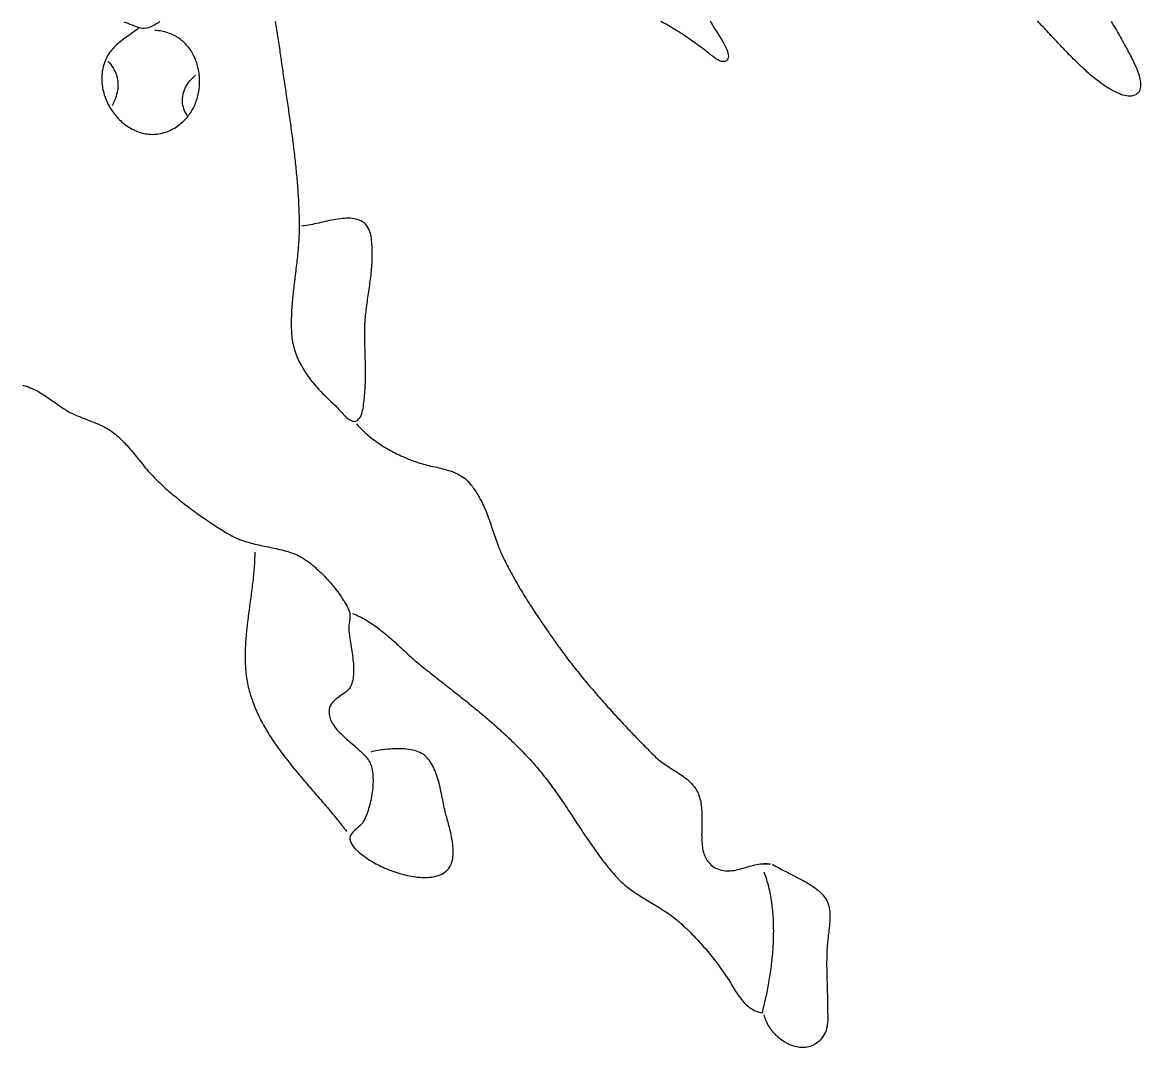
# Model space of a CAD drawing. Header units: millimetres. Extents: x 46 to 1464, y 30 to 1506.
# Drawn here: x 915 to 1464, y 30 to 533 of the extents above; entities that cross this region are included whole.
import ezdxf

# ---------------------------------------------------------------- set-up
doc = ezdxf.new("R2010")
doc.units = ezdxf.units.MM
doc.layers.add('0_0_0', color=3, linetype='Continuous')

msp = doc.modelspace()

# ---------------------------------------------------------------- linework, layer by layer
at = {"layer": '0_0_0'}
for points in [[(982.3984, 533.168), (981.4696, 532.6211), (980.5394, 532.0826), (979.6083, 531.5704), (978.6769, 531.1021), (977.7458, 530.6954), (976.8157, 530.368), (975.8871, 530.1377), (974.9606, 530.0223), (973.9712, 530.0381), (972.9751, 530.1815), (971.9742, 530.4291), (970.9701, 530.7579), (969.9645, 531.1446), (968.9594, 531.5661), (967.9563, 531.9992), (966.9571, 532.4207), (965.9634, 532.8075), (964.9771, 533.1364)], [(1038.9922, 533.3463), (1039.185, 532.3357), (1039.3718, 531.3249), (1039.553, 530.3146), (1039.7287, 529.3052), (1039.8994, 528.2972), (1040.0653, 527.2912), (1040.2266, 526.2877), (1040.3837, 525.2872), (1040.5368, 524.2903), (1040.6863, 523.2975), (1040.8324, 522.3092), (1040.9755, 521.3261), (1041.1157, 520.3486), (1041.2534, 519.3773), (1041.389, 518.4127), (1041.5226, 517.4553), (1041.6545, 516.5056), (1041.7852, 515.5643), (1041.9147, 514.6317), (1042.0435, 513.7085), (1042.1718, 512.7951), (1042.2999, 511.8921), (1042.4282, 511), (1042.5714, 510.0129), (1042.7154, 509.0251), (1042.8601, 508.0366), (1043.0054, 507.0473), (1043.1513, 506.0574), (1043.2977, 505.0668), (1043.4444, 504.0755), (1043.5916, 503.0836), (1043.739, 502.0911), (1043.8866, 501.0979), (1044.0344, 500.1042), (1044.1823, 499.1098), (1044.3302, 498.1149), (1044.478, 497.1195), (1044.6258, 496.1235), (1044.7733, 495.1269), (1044.9206, 494.1299), (1045.0676, 493.1324), (1045.2143, 492.1345), (1045.3605, 491.136), (1045.5061, 490.1372), (1045.6512, 489.1379), (1045.7957, 488.1382), (1045.9394, 487.1381), (1046.0824, 486.1377), (1046.2246, 485.1369), (1046.3658, 484.1357), (1046.506, 483.1343), (1046.6452, 482.1325), (1046.7834, 481.1304), (1046.9203, 480.128), (1047.056, 479.1254), (1047.1904, 478.1226), (1047.3234, 477.1195), (1047.455, 476.1162), (1047.585, 475.1127), (1047.7135, 474.109), (1047.8404, 473.1051), (1047.9656, 472.1011), (1048.089, 471.097), (1048.2105, 470.0927), (1048.3302, 469.0884), (1048.4478, 468.084), (1048.5635, 467.0795), (1048.677, 466.0749), (1048.7884, 465.0703), (1048.8976, 464.0657), (1049.0044, 463.0611), (1049.1089, 462.0565), (1049.2109, 461.0519), (1049.3105, 460.0474), (1049.4074, 459.0429), (1049.5018, 458.0385), (1049.5934, 457.0342), (1049.6823, 456.03), (1049.7684, 455.0259), (1049.8515, 454.022), (1049.9317, 453.0182), (1050.0089, 452.0146), (1050.0829, 451.0111), (1050.1538, 450.0079), (1050.2215, 449.0049), (1050.2859, 448.0022), (1050.3469, 446.9997), (1050.4045, 445.9974), (1050.4585, 444.9954), (1050.5091, 443.9938), (1050.556, 442.9924), (1050.5992, 441.9914), (1050.6386, 440.9908), (1050.6742, 439.9905), (1050.706, 438.9906), (1050.7337, 437.991), (1050.7575, 436.9919), (1050.7771, 435.9933), (1050.7926, 434.995), (1050.8039, 433.9972), (1050.8109, 433), (1050.8103, 432.0119), (1050.7993, 431.022), (1050.7784, 430.0304), (1050.7481, 429.0371), (1050.7087, 428.0423), (1050.6608, 427.046), (1050.6048, 426.0484), (1050.541, 425.0493), (1050.4701, 424.0491), (1050.3925, 423.0476), (1050.3085, 422.0451), (1050.2187, 421.0416), (1050.1235, 420.0371), (1050.0234, 419.0318), (1049.9187, 418.0257), (1049.8101, 417.019), (1049.6978, 416.0116), (1049.5824, 415.0036), (1049.4644, 413.9952), (1049.3441, 412.9865), (1049.222, 411.9774), (1049.0987, 410.9681), (1048.9744, 409.9586), (1048.8498, 408.9491), (1048.7252, 407.9397), (1048.601, 406.9303), (1048.4779, 405.921), (1048.3561, 404.9121), (1048.2362, 403.9034), (1048.1185, 402.8952), (1048.0037, 401.8875), (1047.892, 400.8803), (1047.784, 399.8737), (1047.6802, 398.8679), (1047.5809, 397.8629), (1047.4866, 396.8588), (1047.3978, 395.8556), (1047.3149, 394.8535), (1047.2384, 393.8525), (1047.1687, 392.8527), (1047.1063, 391.8542), (1047.0517, 390.857), (1047.0053, 389.8612), (1046.9675, 388.867), (1046.9387, 387.8744), (1046.9196, 386.8834), (1046.9104, 385.8942), (1046.9117, 384.9068), (1046.924, 383.9213), (1046.9475, 382.9378), (1046.9829, 381.9563), (1047.0306, 380.977), (1047.091, 380), (1047.1748, 378.9988), (1047.2881, 378.0066), (1047.4302, 377.0234), (1047.6003, 376.0491), (1047.7977, 375.0837), (1048.0218, 374.1272), (1048.2719, 373.1796), (1048.5472, 372.2409), (1048.8471, 371.3112), (1049.1709, 370.3903), (1049.5179, 369.4783), (1049.8874, 368.5751), (1050.2787, 367.6809), (1050.6911, 366.7955), (1051.124, 365.9189), (1051.5765, 365.0512), (1052.0481, 364.1924), (1052.538, 363.3424), (1053.0456, 362.5012), (1053.5701, 361.6688), (1054.1109, 360.8453), (1054.6673, 360.0306), (1055.2385, 359.2246), (1055.8239, 358.4275), (1056.4228, 357.6391), (1057.0345, 356.8596), (1057.6583, 356.0888), (1058.2935, 355.3268), (1058.9394, 354.5735), (1059.5954, 353.829), (1060.2606, 353.0932), (1060.9345, 352.3662), (1061.6164, 351.648), (1062.3055, 350.9384), (1063.0011, 350.2376), (1063.7026, 349.5455), (1064.4093, 348.8621), (1065.1204, 348.1874), (1065.8354, 347.5214), (1066.5534, 346.8641), (1067.2738, 346.2155), (1067.996, 345.5756), (1068.4792, 345.1128), (1069.0268, 344.5299), (1069.6315, 343.8518), (1070.2857, 343.1034), (1070.982, 342.3095), (1071.7129, 341.4951), (1072.471, 340.685), (1073.2489, 339.9041), (1074.039, 339.1773), (1074.8339, 338.5295), (1075.6263, 337.9855), (1076.4085, 337.5702), (1077.1732, 337.3086), (1077.9129, 337.2254), (1078.6203, 337.3456), (1079.3559, 337.7023), (1079.9899, 338.228), (1080.5308, 338.8977), (1080.9873, 339.6863), (1081.368, 340.5687), (1081.6814, 341.52), (1081.9361, 342.5149), (1082.1408, 343.5286), (1082.3039, 344.5358), (1082.4342, 345.5117), (1082.5402, 346.431), (1082.6305, 347.2688), (1082.7137, 348), (1082.8278, 348.9816), (1082.9292, 349.9662), (1083.0183, 350.9535), (1083.0959, 351.9434), (1083.1625, 352.9358), (1083.2186, 353.9304), (1083.265, 354.9271), (1083.3022, 355.9257), (1083.3308, 356.9261), (1083.3514, 357.928), (1083.3646, 358.9314), (1083.371, 359.9359), (1083.3712, 360.9415), (1083.3658, 361.948), (1083.3554, 362.9552), (1083.3406, 363.963), (1083.322, 364.9711), (1083.3001, 365.9794), (1083.2757, 366.9877), (1083.2493, 367.9959), (1083.2214, 369.0038), (1083.1928, 370.0112), (1083.1639, 371.018), (1083.1354, 372.0239), (1083.1079, 373.0288), (1083.082, 374.0326), (1083.0583, 375.035), (1083.0374, 376.0359), (1083.0198, 377.0351), (1083.0063, 378.0325), (1082.9973, 379.0278), (1082.9935, 380.021), (1082.9955, 381.0117), (1083.0039, 382), (1083.023, 382.997), (1083.0562, 383.9945), (1083.1026, 384.9926), (1083.1614, 385.9911), (1083.2318, 386.99), (1083.313, 387.9893), (1083.4041, 388.989), (1083.5044, 389.9891), (1083.6129, 390.9894), (1083.7289, 391.9901), (1083.8516, 392.991), (1083.9801, 393.9922), (1084.1137, 394.9935), (1084.2514, 395.995), (1084.3926, 396.9967), (1084.5363, 397.9984), (1084.6818, 399.0003), (1084.8281, 400.0022), (1084.9746, 401.0042), (1085.1204, 402.0061), (1085.2647, 403.008), (1085.4066, 404.0099), (1085.5453, 405.0116), (1085.6801, 406.0133), (1085.81, 407.0148), (1085.9344, 408.0161), (1086.0522, 409.0172), (1086.1628, 410.0181), (1086.2653, 411.0187), (1086.359, 412.019), (1086.4428, 413.019), (1086.5162, 414.0187), (1086.5782, 415.018), (1086.6279, 416.0169), (1086.6647, 417.0153), (1086.6877, 418.0133), (1086.696, 419.0108), (1086.6889, 420.0077), (1086.6655, 421.0041), (1086.625, 422), (1086.5766, 422.9687), (1086.522, 423.9515), (1086.4536, 424.9423), (1086.3642, 425.9347), (1086.2464, 426.9224), (1086.0929, 427.8992), (1085.8964, 428.8586), (1085.6495, 429.7945), (1085.3449, 430.7005), (1084.9753, 431.5704), (1084.5332, 432.3979), (1084.0115, 433.1766), (1083.4027, 433.9002), (1082.6995, 434.5626), (1081.8946, 435.1573), (1080.9807, 435.6782), (1080.2344, 436.0075), (1079.447, 436.2784), (1078.6214, 436.494), (1077.7602, 436.6574), (1076.8662, 436.7719), (1075.9423, 436.8406), (1074.9912, 436.8667), (1074.0156, 436.8534), (1073.0184, 436.8038), (1072.0024, 436.7211), (1070.9703, 436.6084), (1069.9249, 436.469), (1068.8689, 436.306), (1067.8052, 436.1226), (1066.7366, 435.922), (1065.6657, 435.7073), (1064.5955, 435.4817), (1063.5286, 435.2483), (1062.4678, 435.0104), (1061.416, 434.7712), (1060.3759, 434.5337), (1059.3502, 434.3011), (1058.3419, 434.0767), (1057.3535, 433.8636), (1056.388, 433.665), (1055.4481, 433.484), (1054.5366, 433.3238), (1053.6562, 433.1877), (1052.8097, 433.0786), (1052, 433)], [(1252.418, 533.7353), (1252.9103, 532.8262), (1253.4044, 531.9144), (1253.9005, 531), (1254.1393, 530.5905), (1254.4619, 530.0796), (1254.8567, 529.4775), (1255.3117, 528.7943), (1255.8152, 528.0401), (1256.3554, 527.225), (1256.9205, 526.3591), (1257.4986, 525.4526), (1258.0779, 524.5156), (1258.6467, 523.5582), (1259.1932, 522.5905), (1259.7055, 521.6226), (1260.1718, 520.6647), (1260.5804, 519.7269), (1260.9194, 518.8192), (1261.1771, 517.9519), (1261.3416, 517.135), (1261.4011, 516.3786), (1261.3438, 515.693), (1261.1579, 515.0881), (1260.8317, 514.5741), (1260.3533, 514.1612), (1259.6216, 513.8406), (1258.8264, 513.7523), (1257.982, 513.8652), (1257.1028, 514.1485), (1256.2033, 514.5713), (1255.2977, 515.1026), (1254.4006, 515.7115), (1253.5262, 516.3672), (1252.689, 517.0387), (1251.9034, 517.6952), (1251.1838, 518.3058), (1250.5445, 518.8394), (1250, 519.2654), (1249.1887, 519.8606), (1248.3768, 520.4542), (1247.5642, 521.046), (1246.7506, 521.6356), (1245.9359, 522.2228), (1245.1198, 522.8073), (1244.3022, 523.3886), (1243.4829, 523.9666), (1242.6616, 524.5409), (1241.8382, 525.1112), (1241.0125, 525.6773), (1240.1843, 526.2387), (1239.3535, 526.7953), (1238.5197, 527.3467), (1237.6828, 527.8926), (1236.8426, 528.4327), (1235.999, 528.9666), (1235.1517, 529.4942), (1234.3006, 530.0151), (1233.4454, 530.5289), (1232.5859, 531.0355), (1231.7221, 531.5344), (1230.8536, 532.0254), (1229.9802, 532.5082), (1229.1019, 532.9824), (1228.2183, 533.4478)], [(1449.1499, 533.3794), (1449.6904, 532.5328), (1450.2256, 531.6816), (1450.7555, 530.8258), (1451.2799, 529.9653), (1451.7987, 529.1001), (1452.3119, 528.2301), (1452.8195, 527.3552), (1453.3213, 526.4754), (1453.8173, 525.5906), (1454.3073, 524.7007), (1454.7914, 523.8057), (1455.2694, 522.9055), (1455.7414, 522), (1455.9537, 521.5971), (1456.2044, 521.1348), (1456.4894, 520.6168), (1456.8049, 520.0469), (1457.147, 519.429), (1457.512, 518.7666), (1457.8958, 518.0637), (1458.2947, 517.3239), (1458.7049, 516.5511), (1459.1223, 515.749), (1459.5432, 514.9214), (1459.9637, 514.072), (1460.3799, 513.2046), (1460.788, 512.323), (1461.1842, 511.431), (1461.5644, 510.5322), (1461.925, 509.6306), (1462.262, 508.7298), (1462.5715, 507.8336), (1462.8497, 506.9458), (1463.0928, 506.0701), (1463.2968, 505.2104), (1463.4579, 504.3703), (1463.5723, 503.5537), (1463.6361, 502.7644), (1463.6453, 502.006), (1463.5962, 501.2823), (1463.4849, 500.5972), (1463.3075, 499.9544), (1463.0602, 499.3576), (1462.739, 498.8107), (1462.3402, 498.3173), (1461.8599, 497.8813), (1461.2942, 497.5064), (1460.6392, 497.1965), (1459.8911, 496.9552), (1459.1605, 496.8181), (1458.386, 496.7691), (1457.572, 496.8028), (1456.7229, 496.9137), (1455.8431, 497.0967), (1454.9368, 497.3463), (1454.0085, 497.6571), (1453.0626, 498.0239), (1452.1034, 498.4414), (1451.1353, 498.9041), (1450.1627, 499.4067), (1449.1898, 499.9439), (1448.2212, 500.5103), (1447.2612, 501.1006), (1446.3141, 501.7095), (1445.3843, 502.3316), (1444.4762, 502.9616), (1443.5941, 503.5941), (1442.7425, 504.2238), (1441.9256, 504.8453), (1441.148, 505.4533), (1440.4138, 506.0425), (1439.7276, 506.6075), (1439.0936, 507.143), (1438.5163, 507.6436), (1438, 508.1041), (1437.257, 508.7805), (1436.5186, 509.4601), (1435.7848, 510.1428), (1435.0552, 510.8284), (1434.3297, 511.5169), (1433.6083, 512.2081), (1432.8907, 512.902), (1432.1769, 513.5984), (1431.4665, 514.2973), (1430.7596, 514.9984), (1430.0559, 515.7018), (1429.3553, 516.4072), (1428.6576, 517.1147), (1427.9627, 517.824), (1427.2705, 518.5352), (1426.5807, 519.248), (1425.8932, 519.9624), (1425.2079, 520.6782), (1424.5247, 521.3954), (1423.8433, 522.1139), (1423.1636, 522.8335), (1422.4855, 523.5541), (1421.8088, 524.2757), (1421.1334, 524.998), (1420.459, 525.7211), (1419.7857, 526.4448), (1419.1131, 527.169), (1418.4412, 527.8936), (1417.7697, 528.6185), (1417.0986, 529.3436), (1416.4277, 530.0687), (1415.7569, 530.7938), (1415.0859, 531.5187), (1414.4147, 532.2434), (1413.743, 532.9678), (1413.0708, 533.6917)], [(972, 530), (971.1762, 529.3947), (970.3574, 528.8053), (969.5447, 528.2293), (968.7392, 527.6643), (967.9422, 527.108), (967.1548, 526.5579), (966.3783, 526.0116), (965.6137, 525.4668), (964.8623, 524.921), (964.1253, 524.3719), (963.4038, 523.817), (962.6991, 523.254), (962.0123, 522.6805), (961.3446, 522.0941), (960.6971, 521.4924), (960.0712, 520.8729), (959.4678, 520.2333), (958.8884, 519.5713), (958.3339, 518.8843), (957.8056, 518.1701), (957.3048, 517.4262), (956.8325, 516.6502), (956.3899, 515.8397), (955.9783, 514.9923), (955.5988, 514.1057), (955.2526, 513.1775), (954.9409, 512.2051), (954.6648, 511.1864), (954.4256, 510.1188), (954.2245, 509), (954.1081, 508.1679), (954.0225, 507.3334), (953.967, 506.4972), (953.9411, 505.6598), (953.9444, 504.8222), (953.9764, 503.9849), (954.0365, 503.1487), (954.1243, 502.3143), (954.2392, 501.4823), (954.3809, 500.6535), (954.5487, 499.8286), (954.7422, 499.0083), (954.9608, 498.1934), (955.2042, 497.3844), (955.4717, 496.5821), (955.7629, 495.7873), (956.0773, 495.0005), (956.4144, 494.2227), (956.7737, 493.4543), (957.1546, 492.6962), (957.5568, 491.949), (957.9797, 491.2135), (958.4228, 490.4904), (958.8855, 489.7803), (959.3675, 489.084), (959.8682, 488.4021), (960.3871, 487.7355), (960.9238, 487.0847), (961.4776, 486.4505), (962.0482, 485.8336), (962.6349, 485.2348), (963.2375, 484.6546), (963.8552, 484.0939), (964.4877, 483.5532), (965.1344, 483.0334), (965.7948, 482.5352), (966.4685, 482.0592), (967.1549, 481.6061), (967.8535, 481.1766), (968.5639, 480.7716), (969.2855, 480.3916), (970.0179, 480.0373), (970.7606, 479.7095), (971.513, 479.4089), (972.2746, 479.1362), (973.045, 478.8921), (973.8237, 478.6773), (974.6101, 478.4924), (975.4038, 478.3383), (976.2043, 478.2156), (977.011, 478.125), (977.8236, 478.0673), (978.6413, 478.043), (979.4639, 478.053), (980.2908, 478.098), (981.1214, 478.1786), (981.9553, 478.2955), (982.792, 478.4495), (983.631, 478.6413), (984.4718, 478.8715), (985.3139, 479.1409), (986.1568, 479.4502), (987, 479.8001), (987.7582, 480.1481), (988.4962, 480.5169), (989.214, 480.9058), (989.9116, 481.3143), (990.5892, 481.7419), (991.2467, 482.1879), (991.8842, 482.6519), (992.5017, 483.1332), (993.0993, 483.6314), (993.677, 484.1459), (994.2349, 484.6761), (994.7729, 485.2214), (995.2912, 485.7814), (995.7897, 486.3554), (996.2686, 486.943), (996.7278, 487.5434), (997.1674, 488.1563), (997.5875, 488.7811), (997.988, 489.4171), (998.3691, 490.0639), (998.7307, 490.7208), (999.073, 491.3874), (999.3959, 492.0631), (999.6994, 492.7473), (999.9837, 493.4395), (1000.2488, 494.1391), (1000.4947, 494.8455), (1000.7215, 495.5583), (1000.9291, 496.2769), (1001.1177, 497.0006), (1001.2873, 497.729), (1001.4379, 498.4615), (1001.5695, 499.1975), (1001.6823, 499.9366), (1001.7762, 500.678), (1001.8513, 501.4214), (1001.9076, 502.1661), (1001.9452, 502.9116), (1001.9641, 503.6573), (1001.9643, 504.4026), (1001.946, 505.1471), (1001.9091, 505.8902), (1001.8536, 506.6312), (1001.7797, 507.3698), (1001.6874, 508.1052), (1001.5766, 508.837), (1001.4475, 509.5646), (1001.3001, 510.2874), (1001.1344, 511.0049), (1000.9505, 511.7166), (1000.7484, 512.4218), (1000.5281, 513.1201), (1000.2898, 513.8109), (1000.0333, 514.4935), (999.7589, 515.1676), (999.4665, 515.8325), (999.1561, 516.4876), (998.8278, 517.1324), (998.4817, 517.7664), (998.1177, 518.389), (997.736, 518.9997), (997.3366, 519.5979), (996.9194, 520.183), (996.4846, 520.7544), (996.0322, 521.3118), (995.5622, 521.8544), (995.0747, 522.3817), (994.5698, 522.8932), (994.0473, 523.3884), (993.5075, 523.8666), (992.9503, 524.3273), (992.3758, 524.77), (991.7841, 525.1941), (991.1751, 525.5991), (990.5488, 525.9843), (989.9055, 526.3494), (989.245, 526.6936), (988.5675, 527.0164), (987.8729, 527.3174), (987.1614, 527.5958), (986.4329, 527.8513), (985.6875, 528.0832), (984.9252, 528.291), (984.1462, 528.474), (983.3503, 528.6319), (982.5377, 528.764), (981.7084, 528.8697), (980.8625, 528.9486), (980, 529)], [(957, 514), (957.7143, 513.1443), (958.3694, 512.2934), (958.9663, 511.4463), (959.5058, 510.6021), (959.9885, 509.7601), (960.4154, 508.9192), (960.7873, 508.0786), (961.1049, 507.2375), (961.3692, 506.3949), (961.5808, 505.55), (961.7407, 504.7019), (961.8496, 503.8497), (961.9084, 502.9926), (961.9179, 502.1296), (961.8789, 501.2599), (961.7921, 500.3826), (961.6585, 499.4968), (961.4788, 498.6017), (961.2539, 497.6963), (960.9846, 496.7798), (960.6716, 495.8514), (960.3159, 494.91), (959.9181, 493.9549), (959.4792, 492.9852), (959, 492)], [(996, 487), (995.4616, 487.8744), (994.9923, 488.7579), (994.5911, 489.6488), (994.2569, 490.5452), (993.9885, 491.4456), (993.785, 492.3481), (993.6453, 493.251), (993.5683, 494.1527), (993.5529, 495.0514), (993.5982, 495.9453), (993.703, 496.8328), (993.8663, 497.7122), (994.0869, 498.5816), (994.364, 499.4394), (994.6963, 500.2839), (995.0828, 501.1133), (995.5225, 501.926), (996.0144, 502.7201), (996.5572, 503.494), (997.15, 504.246), (997.7918, 504.9743), (998.4814, 505.6772), (999.2178, 506.353), (1000, 507)], [(915, 355), (916.0036, 354.7373), (916.9871, 354.4373), (917.9518, 354.102), (918.8989, 353.7339), (919.8298, 353.3352), (920.7456, 352.9082), (921.6477, 352.4552), (922.5374, 351.9784), (923.4159, 351.4802), (924.2846, 350.9628), (925.1446, 350.4285), (925.9974, 349.8796), (926.844, 349.3183), (927.686, 348.747), (928.5245, 348.168), (929.3607, 347.5834), (930.1961, 346.9957), (931.0318, 346.4071), (931.8692, 345.8198), (932.7095, 345.2362), (933.5541, 344.6585), (934.4041, 344.0891), (935.2609, 343.5301), (936.1258, 342.9839), (937, 342.4529), (937.872, 341.9526), (938.7609, 341.4765), (939.6647, 341.0222), (940.5819, 340.5872), (941.5108, 340.1689), (942.4495, 339.765), (943.3965, 339.3728), (944.35, 338.99), (945.3083, 338.614), (946.2698, 338.2424), (947.2327, 337.8726), (948.1953, 337.5023), (949.156, 337.1288), (950.1129, 336.7498), (951.0645, 336.3627), (952.009, 335.965), (952.9447, 335.5543), (953.87, 335.1281), (954.783, 334.6839), (955.6822, 334.2192), (956.5658, 333.7315), (957.4321, 333.2184), (958.2795, 332.6773), (959.1061, 332.1059), (959.9104, 331.5015), (960.6691, 330.89), (961.4154, 330.2571), (962.1501, 329.6041), (962.8738, 328.9322), (963.5873, 328.2428), (964.2911, 327.5372), (964.9862, 326.8168), (965.6731, 326.0827), (966.3526, 325.3365), (967.0255, 324.5793), (967.6923, 323.8125), (968.3538, 323.0374), (969.0108, 322.2553), (969.6639, 321.4676), (970.3139, 320.6755), (970.9614, 319.8804), (971.6072, 319.0836), (972.252, 318.2865), (972.8965, 317.4902), (973.5414, 316.6962), (974.1874, 315.9058), (974.8353, 315.1202), (975.4857, 314.3409), (976.1394, 313.569), (976.797, 312.806), (977.4594, 312.0532), (978.1271, 311.3118), (978.8009, 310.5832), (979.4815, 309.8687), (980.1697, 309.1697), (980.8448, 308.5013), (981.53, 307.8341), (982.225, 307.1681), (982.9293, 306.5035), (983.6427, 305.8405), (984.3648, 305.179), (985.0953, 304.5194), (985.8339, 303.8617), (986.5802, 303.206), (987.3339, 302.5525), (988.0947, 301.9014), (988.8622, 301.2527), (989.6361, 300.6066), (990.4162, 299.9632), (991.2019, 299.3227), (991.9931, 298.6852), (992.7893, 298.0508), (993.5903, 297.4197), (994.3958, 296.792), (995.2053, 296.1678), (996.0186, 295.5473), (996.8353, 294.9306), (997.6551, 294.3178), (998.4777, 293.7091), (999.3027, 293.1046), (1000.1298, 292.5045), (1000.9587, 291.9088), (1001.789, 291.3177), (1002.6204, 290.7314), (1003.4526, 290.15), (1004.2853, 289.5736), (1005.1181, 289.0023), (1005.9506, 288.4364), (1006.7827, 287.8758), (1007.6138, 287.3208), (1008.4437, 286.7715), (1009.2721, 286.228), (1010.0986, 285.6904), (1010.923, 285.159), (1011.7448, 284.6338), (1012.5637, 284.1149), (1013.3794, 283.6025), (1014.1916, 283.0968), (1015, 282.5979), (1015.939, 282.0384), (1016.878, 281.5131), (1017.8169, 281.0205), (1018.7559, 280.5587), (1019.6948, 280.1261), (1020.6337, 279.721), (1021.5728, 279.3418), (1022.5119, 278.9867), (1023.4513, 278.654), (1024.3908, 278.3421), (1025.3305, 278.0493), (1026.2705, 277.7739), (1027.2108, 277.5142), (1028.1514, 277.2685), (1029.0923, 277.0351), (1030.0337, 276.8123), (1030.9755, 276.5985), (1031.9178, 276.392), (1032.8606, 276.1911), (1033.804, 275.994), (1034.7479, 275.7992), (1035.6924, 275.6049), (1036.6376, 275.4094), (1037.5834, 275.2111), (1038.53, 275.0082), (1039.4773, 274.7991), (1040.4255, 274.5821), (1041.3744, 274.3555), (1042.3242, 274.1176), (1043.2749, 273.8667), (1044.2266, 273.6011), (1045.1792, 273.3192), (1046.1328, 273.0193), (1047.0874, 272.6997), (1048.0431, 272.3586), (1049, 271.9945), (1049.7413, 271.6836), (1050.4947, 271.3298), (1051.2589, 270.9349), (1052.0326, 270.5007), (1052.8145, 270.029), (1053.6035, 269.5214), (1054.3982, 268.9798), (1055.1975, 268.406), (1056, 267.8017), (1056.8045, 267.1687), (1057.6097, 266.5088), (1058.4144, 265.8237), (1059.2173, 265.1153), (1060.0173, 264.3853), (1060.8129, 263.6355), (1061.603, 262.8676), (1062.3864, 262.0834), (1063.1617, 261.2848), (1063.9277, 260.4734), (1064.6832, 259.6511), (1065.4269, 258.8196), (1066.1575, 257.9807), (1066.8738, 257.1362), (1067.5746, 256.2878), (1068.2585, 255.4374), (1068.9244, 254.5866), (1069.571, 253.7373), (1070.197, 252.8913), (1070.8011, 252.0503), (1071.3822, 251.2161), (1071.9389, 250.3904), (1072.4701, 249.5751), (1072.9744, 248.772), (1073.4506, 247.9827), (1073.8974, 247.2091), (1074.3136, 246.4529), (1074.698, 245.7159), (1075.0493, 245), (1075.4051, 244.0539), (1075.6078, 243.0829), (1075.6863, 242.092), (1075.6695, 241.0859), (1075.5863, 240.0694), (1075.4656, 239.0473), (1075.3362, 238.0245), (1075.227, 237.0058), (1075.167, 235.996), (1075.1851, 235), (1075.2491, 234.2063), (1075.3352, 233.3717), (1075.4406, 232.4994), (1075.5626, 231.5926), (1075.6984, 230.6546), (1075.8453, 229.6884), (1076.0005, 228.6974), (1076.1613, 227.6847), (1076.325, 226.6535), (1076.4887, 225.6071), (1076.6498, 224.5486), (1076.8056, 223.4813), (1076.9532, 222.4084), (1077.0899, 221.333), (1077.2131, 220.2585), (1077.3198, 219.1879), (1077.4075, 218.1245), (1077.4734, 217.0716), (1077.5147, 216.0322), (1077.5286, 215.0097), (1077.5125, 214.0072), (1077.4636, 213.0279), (1077.3791, 212.0751), (1077.2563, 211.152), (1077.0925, 210.2617), (1076.8849, 209.4074), (1076.6308, 208.5925), (1076.3274, 207.82), (1075.9721, 207.0933), (1075.5028, 206.3502), (1074.9448, 205.6605), (1074.3123, 205.0156), (1073.6196, 204.4073), (1072.8807, 203.8268), (1072.1099, 203.2659), (1071.3214, 202.716), (1070.5293, 202.1686), (1069.7479, 201.6153), (1068.9913, 201.0477), (1068.2737, 200.4572), (1067.6092, 199.8353), (1067.0122, 199.1737), (1066.4967, 198.4638), (1066.077, 197.6971), (1065.7673, 196.8653), (1065.5817, 195.9598), (1065.5115, 195.1429), (1065.5068, 194.3422), (1065.5645, 193.5572), (1065.6819, 192.787), (1065.8561, 192.0312), (1066.0842, 191.2891), (1066.3634, 190.5601), (1066.6908, 189.8434), (1067.0636, 189.1386), (1067.4789, 188.445), (1067.9339, 187.7618), (1068.4258, 187.0886), (1068.9515, 186.4247), (1069.5084, 185.7693), (1070.0936, 185.122), (1070.7041, 184.4821), (1071.3373, 183.849), (1071.9901, 183.2219), (1072.6597, 182.6003), (1073.3434, 181.9836), (1074.0382, 181.3712), (1074.7413, 180.7623), (1075.4498, 180.1563), (1076.1609, 179.5527), (1076.8717, 178.9509), (1077.5795, 178.35), (1078.2812, 177.7497), (1078.9741, 177.1491), (1079.6553, 176.5477), (1080.322, 175.9449), (1080.9713, 175.3399), (1081.6003, 174.7323), (1082.2063, 174.1213), (1082.7863, 173.5063), (1083.3375, 172.8868), (1083.8571, 172.2619), (1084.3421, 171.6313), (1084.7898, 170.9941), (1085.1973, 170.3498), (1085.5617, 169.6977), (1085.8801, 169.0372), (1086.1499, 168.3677), (1086.3679, 167.6886), (1086.5316, 166.9992), (1086.6854, 166.123), (1086.811, 165.2209), (1086.9091, 164.2951), (1086.9802, 163.3479), (1087.0249, 162.3816), (1087.0436, 161.3987), (1087.037, 160.4013), (1087.0056, 159.3919), (1086.95, 158.3727), (1086.8708, 157.3461), (1086.7684, 156.3145), (1086.6434, 155.2801), (1086.4965, 154.2452), (1086.3281, 153.2123), (1086.1389, 152.1835), (1085.9293, 151.1614), (1085.6999, 150.1481), (1085.4514, 149.146), (1085.1842, 148.1574), (1084.8989, 147.1847), (1084.596, 146.2302), (1084.2762, 145.2962), (1083.94, 144.385), (1083.5879, 143.4991), (1083.2205, 142.6406), (1082.8383, 141.8119), (1082.442, 141.0154), (1081.9745, 140.2902), (1081.3483, 139.5597), (1080.606, 138.8238), (1079.7907, 138.0823), (1078.9451, 137.3352), (1078.1121, 136.5822), (1077.3346, 135.8234), (1076.6553, 135.0584), (1076.1171, 134.2873), (1075.763, 133.5098), (1075.6357, 132.726), (1075.7175, 131.8784), (1075.9503, 131.0399), (1076.3161, 130.2139), (1076.7971, 129.4037), (1077.3752, 128.613), (1078.0328, 127.8451), (1078.7517, 127.1035), (1079.5142, 126.3916), (1080.3022, 125.7129), (1081.098, 125.071), (1081.8836, 124.4691), (1082.641, 123.9109), (1083.3524, 123.3996), (1084, 122.939), (1084.6692, 122.4739), (1085.3709, 122.0093), (1086.1035, 121.5461), (1086.8654, 121.0855), (1087.6552, 120.6284), (1088.4711, 120.176), (1089.3118, 119.7292), (1090.1757, 119.2892), (1091.0611, 118.8569), (1091.9666, 118.4335), (1092.8907, 118.02), (1093.8317, 117.6175), (1094.7881, 117.2269), (1095.7583, 116.8494), (1096.7409, 116.4861), (1097.7343, 116.1379), (1098.7369, 115.8059), (1099.7472, 115.4912), (1100.7636, 115.1949), (1101.7846, 114.9179), (1102.8086, 114.6614), (1103.8341, 114.4264), (1104.8595, 114.2139), (1105.8834, 114.0251), (1106.904, 113.8609), (1107.92, 113.7224), (1108.9297, 113.6107), (1109.9316, 113.5268), (1110.9242, 113.4718), (1111.9059, 113.4467), (1112.8751, 113.4526), (1113.8304, 113.4906), (1114.7701, 113.5617), (1115.6927, 113.6669), (1116.5966, 113.8073), (1117.4804, 113.984), (1118.3425, 114.198), (1119.1813, 114.4504), (1119.9953, 114.7422), (1120.824, 115.1042), (1121.5851, 115.5164), (1122.2808, 115.9767), (1122.9134, 116.4827), (1123.485, 117.0319), (1123.998, 117.6223), (1124.4546, 118.2513), (1124.8569, 118.9168), (1125.2073, 119.6164), (1125.5079, 120.3478), (1125.761, 121.1086), (1125.9689, 121.8967), (1126.1337, 122.7096), (1126.2577, 123.545), (1126.3431, 124.4007), (1126.3922, 125.2744), (1126.4072, 126.1636), (1126.3903, 127.0661), (1126.3438, 127.9797), (1126.2699, 128.9019), (1126.1708, 129.8305), (1126.0487, 130.7632), (1125.906, 131.6976), (1125.7448, 132.6314), (1125.5674, 133.5624), (1125.3759, 134.4882), (1125.1727, 135.4065), (1124.96, 136.315), (1124.7399, 137.2113), (1124.5148, 138.0933), (1124.2869, 138.9584), (1124.0584, 139.8046), (1123.8315, 140.6294), (1123.6085, 141.4305), (1123.3915, 142.2056), (1123.1829, 142.9524), (1122.9849, 143.6686), (1122.7997, 144.3519), (1122.6296, 145), (1122.4158, 145.8606), (1122.2085, 146.7501), (1122.0061, 147.6658), (1121.8071, 148.605), (1121.6099, 149.5653), (1121.4131, 150.544), (1121.2152, 151.5386), (1121.0146, 152.5465), (1120.81, 153.5651), (1120.5996, 154.5917), (1120.3821, 155.624), (1120.156, 156.6591), (1119.9197, 157.6946), (1119.6718, 158.7279), (1119.4106, 159.7564), (1119.1348, 160.7776), (1118.8429, 161.7887), (1118.5332, 162.7873), (1118.2044, 163.7708), (1117.8549, 164.7366), (1117.4832, 165.682), (1117.0878, 166.6046), (1116.6672, 167.5017), (1116.2199, 168.3708), (1115.7444, 169.2093), (1115.2392, 170.0145), (1114.7027, 170.784), (1114.1336, 171.515), (1113.5302, 172.2052), (1112.8911, 172.8518), (1112.2652, 173.3938), (1111.585, 173.8869), (1110.8541, 174.3328), (1110.0762, 174.7333), (1109.255, 175.09), (1108.394, 175.4046), (1107.497, 175.679), (1106.5674, 175.9148), (1105.6091, 176.1137), (1104.6256, 176.2775), (1103.6206, 176.4079), (1102.5977, 176.5065), (1101.5606, 176.5752), (1100.5128, 176.6156), (1099.4581, 176.6295), (1098.4001, 176.6185), (1097.3423, 176.5845), (1096.2886, 176.529), (1095.2424, 176.4539), (1094.2075, 176.3609), (1093.1875, 176.2516), (1092.186, 176.1279), (1091.2066, 175.9913), (1090.2531, 175.8437), (1089.329, 175.6867), (1088.438, 175.5222), (1087.5837, 175.3517), (1086.7698, 175.1771), (1086, 175)], [(1079, 336), (1079.6406, 335.2633), (1080.2982, 334.5386), (1080.9723, 333.8259), (1081.6624, 333.1252), (1082.3679, 332.4364), (1083.0884, 331.7596), (1083.8232, 331.0948), (1084.572, 330.4419), (1085.3341, 329.8011), (1086.1091, 329.1722), (1086.8964, 328.5554), (1087.6956, 327.9505), (1088.506, 327.3577), (1089.3273, 326.7769), (1090.1588, 326.2081), (1091, 325.6513), (1091.8505, 325.1066), (1092.7097, 324.5739), (1093.5771, 324.0533), (1094.4521, 323.5446), (1095.3343, 323.0481), (1096.2232, 322.5636), (1097.1181, 322.0911), (1098.0187, 321.6307), (1098.9244, 321.1824), (1099.8346, 320.7462), (1100.7488, 320.3221), (1101.6666, 319.91), (1102.5874, 319.51), (1103.5107, 319.1221), (1104.436, 318.7464), (1105.3627, 318.3827), (1106.2903, 318.0311), (1107.2184, 317.6917), (1108.1464, 317.3643), (1109.0737, 317.0491), (1110, 316.7461), (1110.8677, 316.479), (1111.7539, 316.2267), (1112.6567, 315.9869), (1113.5737, 315.757), (1114.503, 315.5347), (1115.4424, 315.3175), (1116.3898, 315.103), (1117.3432, 314.8888), (1118.3003, 314.6725), (1119.2591, 314.4517), (1120.2174, 314.2239), (1121.1733, 313.9868), (1122.1245, 313.7379), (1123.069, 313.4747), (1124.0045, 313.195), (1124.9292, 312.8961), (1125.8407, 312.5759), (1126.7371, 312.2317), (1127.6162, 311.8613), (1128.4759, 311.4622), (1129.314, 311.0319), (1130.1286, 310.5681), (1130.9174, 310.0683), (1131.6784, 309.5301), (1132.4095, 308.9511), (1133.1084, 308.3289), (1133.7733, 307.661), (1134.4019, 306.9452), (1135.1032, 306.0732), (1135.7722, 305.2016), (1136.4104, 304.3301), (1137.019, 303.4586), (1137.5995, 302.587), (1138.1531, 301.7152), (1138.6813, 300.843), (1139.1853, 299.9703), (1139.6666, 299.097), (1140.1264, 298.2229), (1140.5662, 297.3479), (1140.9872, 296.4719), (1141.391, 295.5948), (1141.7786, 294.7164), (1142.1517, 293.8365), (1142.5114, 292.9552), (1142.8592, 292.0721), (1143.1964, 291.1872), (1143.5244, 290.3005), (1143.8444, 289.4116), (1144.1579, 288.5205), (1144.4663, 287.6272), (1144.7708, 286.7313), (1145.0728, 285.8329), (1145.3737, 284.9318), (1145.6749, 284.0278), (1145.9776, 283.1208), (1146.2832, 282.2108), (1146.5931, 281.2975), (1146.9087, 280.3808), (1147.2313, 279.4606), (1147.5622, 278.5368), (1147.9027, 277.6092), (1148.2544, 276.6778), (1148.6184, 275.7423), (1148.9962, 274.8026), (1149.3891, 273.8587), (1149.7985, 272.9104), (1150.2257, 271.9575), (1150.6721, 271), (1151.1032, 270.1004), (1151.5408, 269.2018), (1151.9848, 268.304), (1152.4349, 267.4072), (1152.891, 266.5114), (1153.3531, 265.6166), (1153.8209, 264.7229), (1154.2943, 263.8302), (1154.7732, 262.9387), (1155.2574, 262.0484), (1155.7467, 261.1592), (1156.2411, 260.2713), (1156.7404, 259.3847), (1157.2444, 258.4994), (1157.753, 257.6154), (1158.2661, 256.7328), (1158.7835, 255.8517), (1159.305, 254.972), (1159.8306, 254.0938), (1160.36, 253.2171), (1160.8932, 252.342), (1161.4299, 251.4685), (1161.9701, 250.5966), (1162.5137, 249.7265), (1163.0603, 248.858), (1163.61, 247.9913), (1164.1625, 247.1264), (1164.7178, 246.2633), (1165.2757, 245.4021), (1165.8359, 244.5427), (1166.3985, 243.6853), (1166.9632, 242.8299), (1167.53, 241.9765), (1168.0986, 241.1251), (1168.6689, 240.2758), (1169.2407, 239.4286), (1169.8141, 238.5836), (1170.3886, 237.7408), (1170.9644, 236.9002), (1171.5411, 236.0618), (1172.1187, 235.2258), (1172.697, 234.3921), (1173.2758, 233.5607), (1173.8551, 232.7318), (1174.4346, 231.9053), (1175.0143, 231.0814), (1175.594, 230.2599), (1176.1735, 229.441), (1176.7527, 228.6247), (1177.3315, 227.811), (1177.9097, 227), (1178.469, 226.2196), (1179.0339, 225.4383), (1179.6044, 224.6559), (1180.1803, 223.8726), (1180.7614, 223.0884), (1181.3477, 222.3035), (1181.9391, 221.5178), (1182.5354, 220.7316), (1183.1365, 219.9447), (1183.7423, 219.1574), (1184.3528, 218.3696), (1184.9677, 217.5815), (1185.587, 216.7931), (1186.2106, 216.0045), (1186.8383, 215.2158), (1187.47, 214.427), (1188.1056, 213.6382), (1188.7451, 212.8495), (1189.3882, 212.061), (1190.0349, 211.2727), (1190.6851, 210.4846), (1191.3386, 209.697), (1191.9953, 208.9098), (1192.6552, 208.1231), (1193.3181, 207.337), (1193.9838, 206.5515), (1194.6524, 205.7668), (1195.3236, 204.9829), (1195.9973, 204.1999), (1196.6735, 203.4178), (1197.352, 202.6367), (1198.0327, 201.8567), (1198.7156, 201.0779), (1199.4004, 200.3003), (1200.087, 199.524), (1200.7754, 198.7491), (1201.4655, 197.9756), (1202.1571, 197.2037), (1202.8501, 196.4333), (1203.5444, 195.6647), (1204.2398, 194.8977), (1204.9364, 194.1326), (1205.6339, 193.3693), (1206.3322, 192.608), (1207.0313, 191.8487), (1207.731, 191.0916), (1208.4312, 190.3365), (1209.1318, 189.5838), (1209.8326, 188.8333), (1210.5336, 188.0852), (1211.2347, 187.3396), (1211.9357, 186.5965), (1212.6365, 185.8561), (1213.337, 185.1182), (1214.0371, 184.3832), (1214.7367, 183.6509), (1215.4356, 182.9215), (1216.1338, 182.1951), (1216.8311, 181.4718), (1217.5275, 180.7515), (1218.2228, 180.0344), (1218.9168, 179.3205), (1219.6095, 178.61), (1220.3008, 177.9029), (1220.9906, 177.1992), (1221.6787, 176.4991), (1222.365, 175.8025), (1223.0494, 175.1097), (1223.7319, 174.4206), (1224.4122, 173.7353), (1225.0903, 173.054), (1225.812, 172.3575), (1226.5546, 171.6926), (1227.3159, 171.0563), (1228.0938, 170.4453), (1228.8862, 169.8568), (1229.6911, 169.2874), (1230.5065, 168.7342), (1231.3302, 168.194), (1232.1602, 167.6637), (1232.9944, 167.1402), (1233.8308, 166.6205), (1234.6672, 166.1014), (1235.5017, 165.5798), (1236.332, 165.0526), (1237.1563, 164.5168), (1237.9723, 163.9692), (1238.7781, 163.4067), (1239.5715, 162.8262), (1240.3506, 162.2247), (1241.1131, 161.599), (1241.8571, 160.946), (1242.5805, 160.2626), (1243.2812, 159.5457), (1243.9572, 158.7923), (1244.6064, 157.9992), (1245.0997, 157.3263), (1245.5492, 156.6311), (1245.9569, 155.9148), (1246.3246, 155.1785), (1246.6543, 154.4231), (1246.9481, 153.6499), (1247.2078, 152.86), (1247.4354, 152.0544), (1247.633, 151.2343), (1247.8024, 150.4007), (1247.9456, 149.5549), (1248.0646, 148.6978), (1248.1613, 147.8306), (1248.2378, 146.9544), (1248.2959, 146.0703), (1248.3377, 145.1794), (1248.3651, 144.2828), (1248.38, 143.3816), (1248.3845, 142.4769), (1248.3805, 141.5699), (1248.3699, 140.6616), (1248.3547, 139.7532), (1248.337, 138.8457), (1248.3185, 137.9402), (1248.3014, 137.0379), (1248.2876, 136.1399), (1248.279, 135.2473), (1248.2776, 134.3611), (1248.2854, 133.4825), (1248.3043, 132.6126), (1248.3363, 131.7525), (1248.3834, 130.9033), (1248.4475, 130.0661), (1248.5305, 129.242), (1248.6345, 128.4321), (1248.7615, 127.6375), (1248.9133, 126.8594), (1249.0919, 126.0988), (1249.2994, 125.3569), (1249.5376, 124.6347), (1249.8085, 123.9333), (1250.1142, 123.254), (1250.4565, 122.5976), (1250.8374, 121.9655), (1251.2589, 121.3586), (1251.723, 120.7781), (1252.2315, 120.2251), (1252.7866, 119.7007), (1253.3901, 119.206), (1254.044, 118.7422), (1254.8716, 118.2385), (1255.7026, 117.8137), (1256.5368, 117.4632), (1257.374, 117.1828), (1258.2139, 116.9682), (1259.0564, 116.8149), (1259.9012, 116.7187), (1260.7482, 116.6751), (1261.597, 116.6799), (1262.4476, 116.7287), (1263.2997, 116.8171), (1264.153, 116.9409), (1265.0075, 117.0956), (1265.8628, 117.2769), (1266.7187, 117.4805), (1267.5752, 117.702), (1268.4318, 117.9371), (1269.2885, 118.1815), (1270.145, 118.4307), (1271.0011, 118.6805), (1271.8566, 118.9264), (1272.7114, 119.1643), (1273.5651, 119.3896), (1274.4175, 119.5981), (1275.2686, 119.7854), (1276.118, 119.9472), (1276.9655, 120.0791), (1277.811, 120.1768), (1278.6541, 120.2359), (1279.4948, 120.2522), (1280.3329, 120.2211), (1281.168, 120.1385), (1282, 120), (1278, 120)], [(1029, 273), (1028.9942, 272.0599), (1028.9785, 271.1169), (1028.9533, 270.1708), (1028.9189, 269.2218), (1028.8757, 268.2701), (1028.8242, 267.3156), (1028.7647, 266.3586), (1028.6976, 265.399), (1028.6233, 264.4371), (1028.5423, 263.4729), (1028.4549, 262.5064), (1028.3615, 261.5378), (1028.2625, 260.5673), (1028.1583, 259.5948), (1028.0493, 258.6205), (1027.9359, 257.6444), (1027.8186, 256.6668), (1027.6976, 255.6876), (1027.5734, 254.707), (1027.4464, 253.725), (1027.3169, 252.7419), (1027.1855, 251.7575), (1027.0524, 250.7722), (1026.9182, 249.7859), (1026.783, 248.7987), (1026.6475, 247.8108), (1026.5119, 246.8223), (1026.3767, 245.8332), (1026.2423, 244.8436), (1026.109, 243.8536), (1025.9772, 242.8635), (1025.8474, 241.8731), (1025.72, 240.8827), (1025.5953, 239.8923), (1025.4737, 238.902), (1025.3557, 237.9119), (1025.2416, 236.9222), (1025.1319, 235.9328), (1025.0268, 234.944), (1024.9269, 233.9558), (1024.8326, 232.9683), (1024.7441, 231.9816), (1024.662, 230.9958), (1024.5865, 230.0111), (1024.5182, 229.0274), (1024.4574, 228.0449), (1024.4045, 227.0636), (1024.3599, 226.0838), (1024.324, 225.1055), (1024.2971, 224.1287), (1024.2798, 223.1536), (1024.2724, 222.1803), (1024.2752, 221.2089), (1024.2887, 220.2394), (1024.3133, 219.272), (1024.3494, 218.3068), (1024.3974, 217.3438), (1024.4576, 216.3832), (1024.5304, 215.4251), (1024.6164, 214.4695), (1024.7158, 213.5165), (1024.8291, 212.5663), (1024.9566, 211.6189), (1025.0987, 210.6745), (1025.2559, 209.7331), (1025.4286, 208.7949), (1025.6171, 207.8599), (1025.8218, 206.9282), (1026.0432, 206), (1026.2802, 205.0765), (1026.532, 204.1569), (1026.7983, 203.2413), (1027.0789, 202.3296), (1027.3734, 201.4218), (1027.6817, 200.5177), (1028.0034, 199.6174), (1028.3383, 198.7208), (1028.6861, 197.8278), (1029.0466, 196.9385), (1029.4196, 196.0528), (1029.8046, 195.1706), (1030.2015, 194.292), (1030.6101, 193.4167), (1031.0299, 192.5449), (1031.4609, 191.6765), (1031.9027, 190.8114), (1032.355, 189.9496), (1032.8177, 189.0911), (1033.2903, 188.2357), (1033.7728, 187.3835), (1034.2647, 186.5344), (1034.7659, 185.6884), (1035.276, 184.8455), (1035.7949, 184.0055), (1036.3222, 183.1685), (1036.8577, 182.3343), (1037.4011, 181.5031), (1037.9522, 180.6746), (1038.5107, 179.849), (1039.0763, 179.0261), (1039.6487, 178.2058), (1040.2278, 177.3883), (1040.8132, 176.5733), (1041.4047, 175.7609), (1042.002, 174.951), (1042.6049, 174.1436), (1043.213, 173.3387), (1043.8262, 172.5361), (1044.4441, 171.7359), (1045.0666, 170.938), (1045.6932, 170.1424), (1046.3238, 169.349), (1046.9582, 168.5578), (1047.5959, 167.7688), (1048.2369, 166.9818), (1048.8807, 166.1969), (1049.5273, 165.414), (1050.1762, 164.6331), (1050.8272, 163.8541), (1051.4801, 163.077), (1052.1346, 162.3017), (1052.7904, 161.5283), (1053.4473, 160.7566), (1054.105, 159.9866), (1054.7632, 159.2183), (1055.4217, 158.4516), (1056.0802, 157.6865), (1056.7385, 156.923), (1057.3963, 156.161), (1058.0533, 155.4004), (1058.7093, 154.6412), (1059.3639, 153.8835), (1060.017, 153.127), (1060.6683, 152.3719), (1061.3174, 151.618), (1061.9643, 150.8653), (1062.6084, 150.1138), (1063.2498, 149.3634), (1063.8879, 148.6141), (1064.5227, 147.8658), (1065.1538, 147.1185), (1065.7809, 146.3722), (1066.4039, 145.6268), (1067.0223, 144.8823), (1067.6361, 144.1385), (1068.2448, 143.3956), (1068.8484, 142.6534), (1069.4463, 141.9119), (1070.0385, 141.1711), (1070.6247, 140.4308), (1071.2046, 139.6912), (1071.7778, 138.952), (1072.3443, 138.2134), (1072.9036, 137.4752), (1073.4556, 136.7374), (1074, 136)], [(1077, 243), (1077.8779, 242.6494), (1078.7489, 242.2763), (1079.6131, 241.8816), (1080.4707, 241.466), (1081.3218, 241.0303), (1082.1667, 240.5753), (1083.0054, 240.1018), (1083.8383, 239.6106), (1084.6653, 239.1025), (1085.4867, 238.5783), (1086.3027, 238.0389), (1087.1134, 237.4849), (1087.919, 236.9172), (1088.7196, 236.3366), (1089.5155, 235.7439), (1090.3068, 235.1398), (1091.0936, 234.5253), (1091.8761, 233.901), (1092.6546, 233.2678), (1093.4291, 232.6265), (1094.1998, 231.9778), (1094.9669, 231.3227), (1095.7306, 230.6618), (1096.491, 229.9959), (1097.2483, 229.3259), (1098.0027, 228.6526), (1098.7543, 227.9767), (1099.5033, 227.2991), (1100.2498, 226.6206), (1100.9941, 225.9418), (1101.7363, 225.2638), (1102.4766, 224.5872), (1103.2151, 223.9128), (1103.952, 223.2414), (1104.6874, 222.5739), (1105.4216, 221.9111), (1106.1547, 221.2536), (1106.8869, 220.6024), (1107.6183, 219.9582), (1108.3491, 219.3219), (1109.0794, 218.6941), (1109.8095, 218.0758), (1110.5396, 217.4677), (1111.2696, 216.8706), (1112, 216.2854), (1112.7791, 215.6683), (1113.5592, 215.0516), (1114.3402, 214.4351), (1115.122, 213.8189), (1115.9045, 213.2028), (1116.6877, 212.5868), (1117.4715, 211.9708), (1118.2558, 211.3549), (1119.0406, 210.7388), (1119.8257, 210.1225), (1120.6111, 209.5061), (1121.3967, 208.8893), (1122.1825, 208.2723), (1122.9683, 207.6548), (1123.7542, 207.0368), (1124.5399, 206.4184), (1125.3254, 205.7993), (1126.1108, 205.1796), (1126.8958, 204.5591), (1127.6804, 203.9379), (1128.4646, 203.3159), (1129.2482, 202.6929), (1130.0312, 202.069), (1130.8135, 201.4441), (1131.5951, 200.8181), (1132.3758, 200.1909), (1133.1556, 199.5626), (1133.9344, 198.9329), (1134.7121, 198.3019), (1135.4887, 197.6696), (1136.2641, 197.0357), (1137.0382, 196.4004), (1137.8109, 195.7635), (1138.5822, 195.1249), (1139.3519, 194.4846), (1140.1201, 193.8426), (1140.8866, 193.1987), (1141.6514, 192.5529), (1142.4143, 191.9052), (1143.1753, 191.2555), (1143.9344, 190.6036), (1144.6914, 189.9497), (1145.4463, 189.2935), (1146.199, 188.6351), (1146.9494, 187.9744), (1147.6975, 187.3112), (1148.4432, 186.6457), (1149.1863, 185.9776), (1149.9269, 185.3069), (1150.6649, 184.6336), (1151.4001, 183.9576), (1152.1325, 183.2789), (1152.8621, 182.5973), (1153.5887, 181.9128), (1154.3122, 181.2254), (1155.0327, 180.535), (1155.75, 179.8416), (1156.464, 179.1449), (1157.1748, 178.4451), (1157.8821, 177.7421), (1158.5859, 177.0357), (1159.2862, 176.326), (1159.9829, 175.6128), (1160.6758, 174.8961), (1161.365, 174.1758), (1162.0503, 173.4519), (1162.7317, 172.7243), (1163.4091, 171.993), (1164.0824, 171.2579), (1164.7516, 170.5189), (1165.4165, 169.7759), (1166.0771, 169.029), (1166.7334, 168.278), (1167.3851, 167.5228), (1168.0324, 166.7635), (1168.6751, 166), (1169.3128, 165.2314), (1169.9449, 164.4579), (1170.5718, 163.6795), (1171.1935, 162.8965), (1171.8102, 162.109), (1172.4221, 161.3171), (1173.0295, 160.5212), (1173.6325, 159.7212), (1174.2312, 158.9175), (1174.826, 158.1102), (1175.4168, 157.2994), (1176.0041, 156.4854), (1176.5879, 155.6683), (1177.1684, 154.8483), (1177.7458, 154.0255), (1178.3203, 153.2002), (1178.8922, 152.3725), (1179.4615, 151.5426), (1180.0284, 150.7107), (1180.5933, 149.8768), (1181.1561, 149.0413), (1181.7172, 148.2043), (1182.2767, 147.366), (1182.8349, 146.5265), (1183.3918, 145.686), (1183.9477, 144.8446), (1184.5027, 144.0027), (1185.0572, 143.1603), (1185.6111, 142.3176), (1186.1648, 141.4747), (1186.7185, 140.632), (1187.2722, 139.7895), (1187.8262, 138.9474), (1188.3807, 138.1058), (1188.9359, 137.2651), (1189.492, 136.4252), (1190.0491, 135.5865), (1190.6074, 134.7491), (1191.1672, 133.9131), (1191.7285, 133.0788), (1192.2917, 132.2463), (1192.8569, 131.4157), (1193.4242, 130.5873), (1193.9939, 129.7613), (1194.5661, 128.9377), (1195.1411, 128.1169), (1195.719, 127.2989), (1196.3001, 126.4839), (1196.8844, 125.6722), (1197.4722, 124.8638), (1198.0637, 124.059), (1198.6591, 123.2579), (1199.2585, 122.4608), (1199.8622, 121.6677), (1200.4703, 120.8789), (1201.083, 120.0945), (1201.7005, 119.3147), (1202.323, 118.5397), (1202.9507, 117.7697), (1203.5838, 117.0048), (1204.2224, 116.2452), (1204.8667, 115.491), (1205.517, 114.7426), (1206.1735, 114), (1206.859, 113.2505), (1207.5574, 112.5242), (1208.2681, 111.82), (1208.9905, 111.1368), (1209.7239, 110.4735), (1210.4678, 109.8288), (1211.2216, 109.2019), (1211.9847, 108.5914), (1212.7565, 107.9964), (1213.5364, 107.4157), (1214.3238, 106.8482), (1215.1181, 106.2928), (1215.9187, 105.7483), (1216.725, 105.2138), (1217.5364, 104.688), (1218.3524, 104.1698), (1219.1723, 103.6583), (1219.9955, 103.1521), (1220.8215, 102.6503), (1221.6496, 102.1517), (1222.4793, 101.6552), (1223.3099, 101.1597), (1224.1409, 100.6641), (1224.9717, 100.1673), (1225.8016, 99.6682), (1226.6301, 99.1656), (1227.4565, 98.6585), (1228.2804, 98.1457), (1229.1011, 97.6261), (1229.9179, 97.0987), (1230.7303, 96.5623), (1231.5378, 96.0159), (1232.3396, 95.4582), (1233.1353, 94.8882), (1233.9242, 94.3048), (1234.7057, 93.7068), (1235.4792, 93.0933), (1236.2442, 92.4629), (1237, 91.8148), (1237.7617, 91.1421), (1238.5186, 90.4621), (1239.2705, 89.775), (1240.0176, 89.0808), (1240.7596, 88.3797), (1241.4966, 87.6719), (1242.2285, 86.9575), (1242.9553, 86.2366), (1243.6768, 85.5094), (1244.3931, 84.776), (1245.104, 84.0365), (1245.8096, 83.2912), (1246.5098, 82.5401), (1247.2045, 81.7833), (1247.8937, 81.0211), (1248.5772, 80.2536), (1249.2552, 79.4809), (1249.9275, 78.7031), (1250.594, 77.9204), (1251.2548, 77.1329), (1251.9097, 76.3408), (1252.5588, 75.5443), (1253.2018, 74.7433), (1253.8389, 73.9382), (1254.47, 73.129), (1255.0949, 72.3159), (1255.7137, 71.499), (1256.3262, 70.6784), (1256.9325, 69.8544), (1257.5325, 69.027), (1258.1261, 68.1964), (1258.7133, 67.3627), (1259.294, 66.526), (1259.8682, 65.6866), (1260.4359, 64.8445), (1260.9969, 64), (1261.5324, 63.1739), (1262.0567, 62.3418), (1262.5723, 61.5059), (1263.0819, 60.6688), (1263.588, 59.8331), (1264.0932, 59.0011), (1264.6002, 58.1755), (1265.1114, 57.3586), (1265.6295, 56.553), (1266.157, 55.7612), (1266.6967, 54.9857), (1267.251, 54.2289), (1267.8225, 53.4933), (1268.4139, 52.7815), (1269.0276, 52.096), (1269.6664, 51.4392), (1270.3328, 50.8136), (1271.0294, 50.2217), (1271.7588, 49.6661), (1272.5236, 49.1491), (1273.3263, 48.6734), (1274.1696, 48.2413), (1275.056, 47.8555), (1275.9881, 47.5183), (1276.9686, 47.2323), (1278, 47), (1278.2313, 47.8831), (1278.4599, 48.774), (1278.6854, 49.6726), (1278.9079, 50.5785), (1279.1272, 51.4915), (1279.343, 52.4115), (1279.5553, 53.3381), (1279.7639, 54.2711), (1279.9686, 55.2104), (1280.1694, 56.1556), (1280.366, 57.1066), (1280.5584, 58.0632), (1280.7463, 59.025), (1280.9296, 59.9919), (1281.1082, 60.9636), (1281.2819, 61.9399), (1281.4506, 62.9206), (1281.6141, 63.9054), (1281.7723, 64.8942), (1281.925, 65.8866), (1282.0721, 66.8825), (1282.2134, 67.8816), (1282.3489, 68.8837), (1282.4783, 69.8886), (1282.6014, 70.896), (1282.7182, 71.9057), (1282.8285, 72.9174), (1282.9322, 73.9311), (1283.029, 74.9463), (1283.1189, 75.9629), (1283.2018, 76.9807), (1283.2773, 77.9994), (1283.3455, 79.0188), (1283.4061, 80.0387), (1283.4591, 81.0588), (1283.5042, 82.0789), (1283.5414, 83.0988), (1283.5704, 84.1182), (1283.5911, 85.1369), (1283.6034, 86.1548), (1283.6072, 87.1714), (1283.6022, 88.1868), (1283.5883, 89.2005), (1283.5655, 90.2123), (1283.5334, 91.2221), (1283.4921, 92.2297), (1283.4413, 93.2347), (1283.3809, 94.2369), (1283.3107, 95.2362), (1283.2306, 96.2322), (1283.1405, 97.2248), (1283.0402, 98.2137), (1282.9296, 99.1988), (1282.8084, 100.1797), (1282.6766, 101.1562), (1282.534, 102.1282), (1282.3805, 103.0953), (1282.2159, 104.0573), (1282.04, 105.0141), (1281.8528, 105.9654), (1281.6541, 106.9109), (1281.4436, 107.8505), (1281.2214, 108.7839), (1280.9872, 109.7108), (1280.7408, 110.6311), (1280.4822, 111.5445), (1280.2112, 112.4507), (1279.9276, 113.3496), (1279.6313, 114.241), (1279.3221, 115.1245), (1279, 116)], [(1283, 120), (1283.7259, 119.5331), (1284.4851, 119.0696), (1285.2748, 118.6088), (1286.0923, 118.1498), (1286.9347, 117.6919), (1287.7994, 117.2343), (1288.6836, 116.7763), (1289.5847, 116.3171), (1290.4998, 115.856), (1291.4262, 115.3921), (1292.3613, 114.9248), (1293.3022, 114.4532), (1294.2463, 113.9766), (1295.1907, 113.4943), (1296.1328, 113.0054), (1297.0699, 112.5093), (1297.9991, 112.005), (1298.9178, 111.492), (1299.8232, 110.9694), (1300.7127, 110.4364), (1301.5833, 109.8923), (1302.4325, 109.3364), (1303.2575, 108.7679), (1304.0556, 108.1859), (1304.8239, 107.5898), (1305.5599, 106.9788), (1306.2607, 106.3521), (1306.9236, 105.7089), (1307.546, 105.0486), (1308.1249, 104.3702), (1308.6578, 103.6732), (1309.1419, 102.9567), (1309.6096, 102.1414), (1310.0086, 101.293), (1310.343, 100.4146), (1310.6171, 99.5092), (1310.8351, 98.58), (1311.0012, 97.63), (1311.1198, 96.6624), (1311.1951, 95.6802), (1311.2313, 94.6866), (1311.2327, 93.6847), (1311.2036, 92.6775), (1311.1481, 91.6682), (1311.0705, 90.6598), (1310.9752, 89.6555), (1310.8662, 88.6584), (1310.748, 87.6716), (1310.6247, 86.6981), (1310.5005, 85.7411), (1310.3798, 84.8037), (1310.2668, 83.8889), (1310.1658, 83), (1310.063, 81.9832), (1309.9722, 80.9698), (1309.893, 79.9595), (1309.8247, 78.952), (1309.7668, 77.9472), (1309.7186, 76.9448), (1309.6796, 75.9446), (1309.6492, 74.9463), (1309.6269, 73.9498), (1309.612, 72.9548), (1309.6039, 71.9612), (1309.6022, 70.9686), (1309.6062, 69.9768), (1309.6153, 68.9857), (1309.629, 67.995), (1309.6467, 67.0045), (1309.6678, 66.0139), (1309.6917, 65.0231), (1309.7179, 64.0318), (1309.7458, 63.0398), (1309.7747, 62.0469), (1309.8042, 61.0529), (1309.8336, 60.0574), (1309.8623, 59.0604), (1309.8898, 58.0615), (1309.9156, 57.0606), (1309.939, 56.0575), (1309.9594, 55.0518), (1309.9763, 54.0435), (1309.989, 53.0322), (1309.9971, 52.0178), (1310, 51), (1310.0092, 50.0624), (1310.0325, 49.1072), (1310.0633, 48.1379), (1310.0949, 47.158), (1310.1207, 46.171), (1310.1341, 45.1804), (1310.1285, 44.1897), (1310.0971, 43.2024), (1310.0335, 42.2218), (1309.9309, 41.2517), (1309.7828, 40.2954), (1309.5824, 39.3564), (1309.3233, 38.4383), (1308.9987, 37.5445), (1308.6021, 36.6785), (1308.1268, 35.8438), (1307.5662, 35.0439), (1306.9623, 34.3093), (1306.3394, 33.6373), (1305.6986, 33.0265), (1305.0413, 32.4755), (1304.3686, 31.983), (1303.6819, 31.5476), (1302.9823, 31.1679), (1302.2713, 30.8427), (1301.55, 30.5704), (1300.8196, 30.3497), (1300.0816, 30.1794), (1299.337, 30.0579), (1298.5873, 29.984), (1297.8335, 29.9562), (1297.0771, 29.9732), (1296.3192, 30.0337), (1295.5612, 30.1363), (1294.8043, 30.2796), (1294.0497, 30.4622), (1293.2987, 30.6828), (1292.5526, 30.9399), (1291.8126, 31.2324), (1291.0801, 31.5587), (1290.3562, 31.9175), (1289.6422, 32.3075), (1288.9394, 32.7272), (1288.2491, 33.1753), (1287.5724, 33.6505), (1286.9108, 34.1514), (1286.2654, 34.6766), (1285.6374, 35.2247), (1285.0283, 35.7944), (1284.4391, 36.3843), (1283.8712, 36.993), (1283.3259, 37.6192), (1282.8044, 38.2616), (1282.308, 38.9187), (1281.8379, 39.5891), (1281.3953, 40.2716), (1280.9817, 40.9647), (1280.5981, 41.6671), (1280.2459, 42.3775), (1279.9264, 43.0943), (1279.6408, 43.8164), (1279.3903, 44.5422), (1279.1763, 45.2706), (1279, 46)]]:
    msp.add_lwpolyline(points, dxfattribs=at)

doc.saveas('drawing.dxf')
